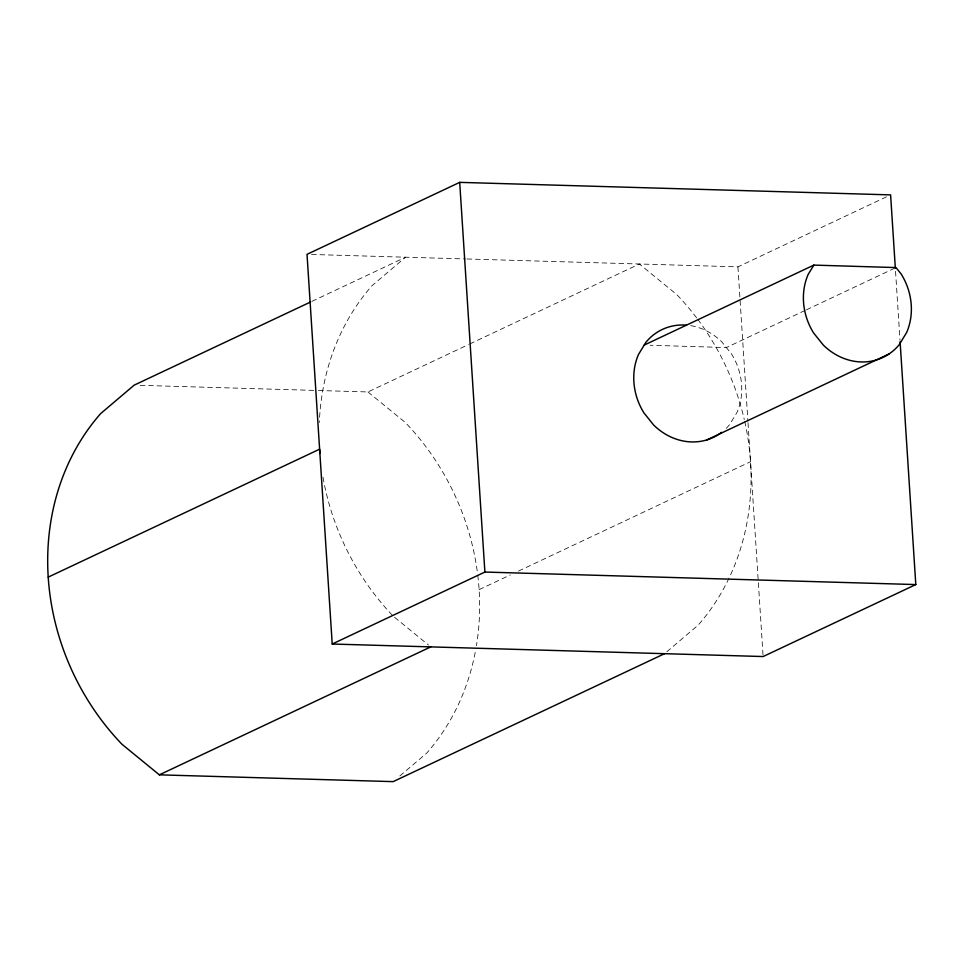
<?xml version="1.0" encoding="UTF-8"?>
<svg xmlns="http://www.w3.org/2000/svg" width="964" height="964" viewBox="0 0 964 964"><rect width="100%" height="100%" fill="white"/><g stroke="black" fill="none" stroke-linecap="round" stroke-linejoin="round"><path stroke-width="0.72" stroke-dasharray="4.82 3.62" d="M399.867 775.936L426.691 753.149A238.759 210.586 64.8 0 0 475.674 649.953M666.811 651.784L698.117 625.19A238.759 210.586 64.8 0 0 744.618 420.955M311.926 301.346L405.567 257.207L372.032 285.681A238.759 210.586 64.8 0 0 319.313 422.425M318.494 390.516L367.959 391.95L468.384 344.606M469.745 343.967L639.385 264.003L676.728 294.538A238.759 210.586 64.8 0 1 696.803 318.072M467.022 258.991L737.93 266.859L887.904 196.162M805.085 310.444L726.374 347.558L650.182 345.257M806.446 309.806L894.652 268.221M479.108 589.655L510.318 574.942M518.463 571.098L750.522 461.696M311.505 254.472L465.516 258.942M140.142 385.335L316.999 390.468M367.959 391.95L405.314 422.497A238.759 210.586 64.8 0 1 477.566 573.688M394.553 617.273L428.498 645.036M895.544 271.318L900.002 340.268M737.93 266.859L747.907 421.232M748.004 422.738L763.03 655.038M690.73 325.663A59.696 52.646 64.8 0 1 721.843 341.907L731.519 353.969A59.696 52.646 64.8 0 1 737.014 412.447L729.615 424.606A59.696 52.646 64.8 0 1 725.832 428.715M392.408 615.297A238.759 210.586 64.8 0 1 322.916 476.831M697.695 319.265A238.759 210.586 64.8 0 1 744.28 419.509M477.758 575.147A238.759 210.586 64.8 0 1 476.421 645.687"/><path stroke-width="1.45" d="M813.845 265.1L808.121 274.511A59.696 52.646 64.8 0 0 813.616 332.99L823.292 345.052A59.696 52.646 64.8 0 0 899.255 344.63L906.654 332.472A59.696 52.646 64.8 0 0 901.159 274.005L896.014 267.582L813.845 265.1L644.205 345.076M895.351 268.329L890.603 194.885L459.695 182.365L307.022 254.339L332.219 644.024L763.126 656.544L915.8 584.57L900.099 341.762M310.577 301.985L134.153 385.154L100.618 413.64A238.759 210.586 64.8 0 0 121.994 744.292L159.349 774.839L393.155 781.635L664.582 653.676M48.2 577.135L319.626 449.176A238.759 210.586 64.8 0 0 319.94 453.514M706.961 439.873L889.001 353.981M332.219 644.024L484.892 572.05L915.8 584.57M159.349 774.839L430.763 646.88M459.695 182.365L484.892 572.05M721.602 432.354A59.696 52.646 64.8 0 1 653.652 425.028L643.976 412.966A59.696 52.646 64.8 0 1 638.481 354.487L645.88 342.328A59.696 52.646 64.8 0 1 686.476 325.145"/></g></svg>
